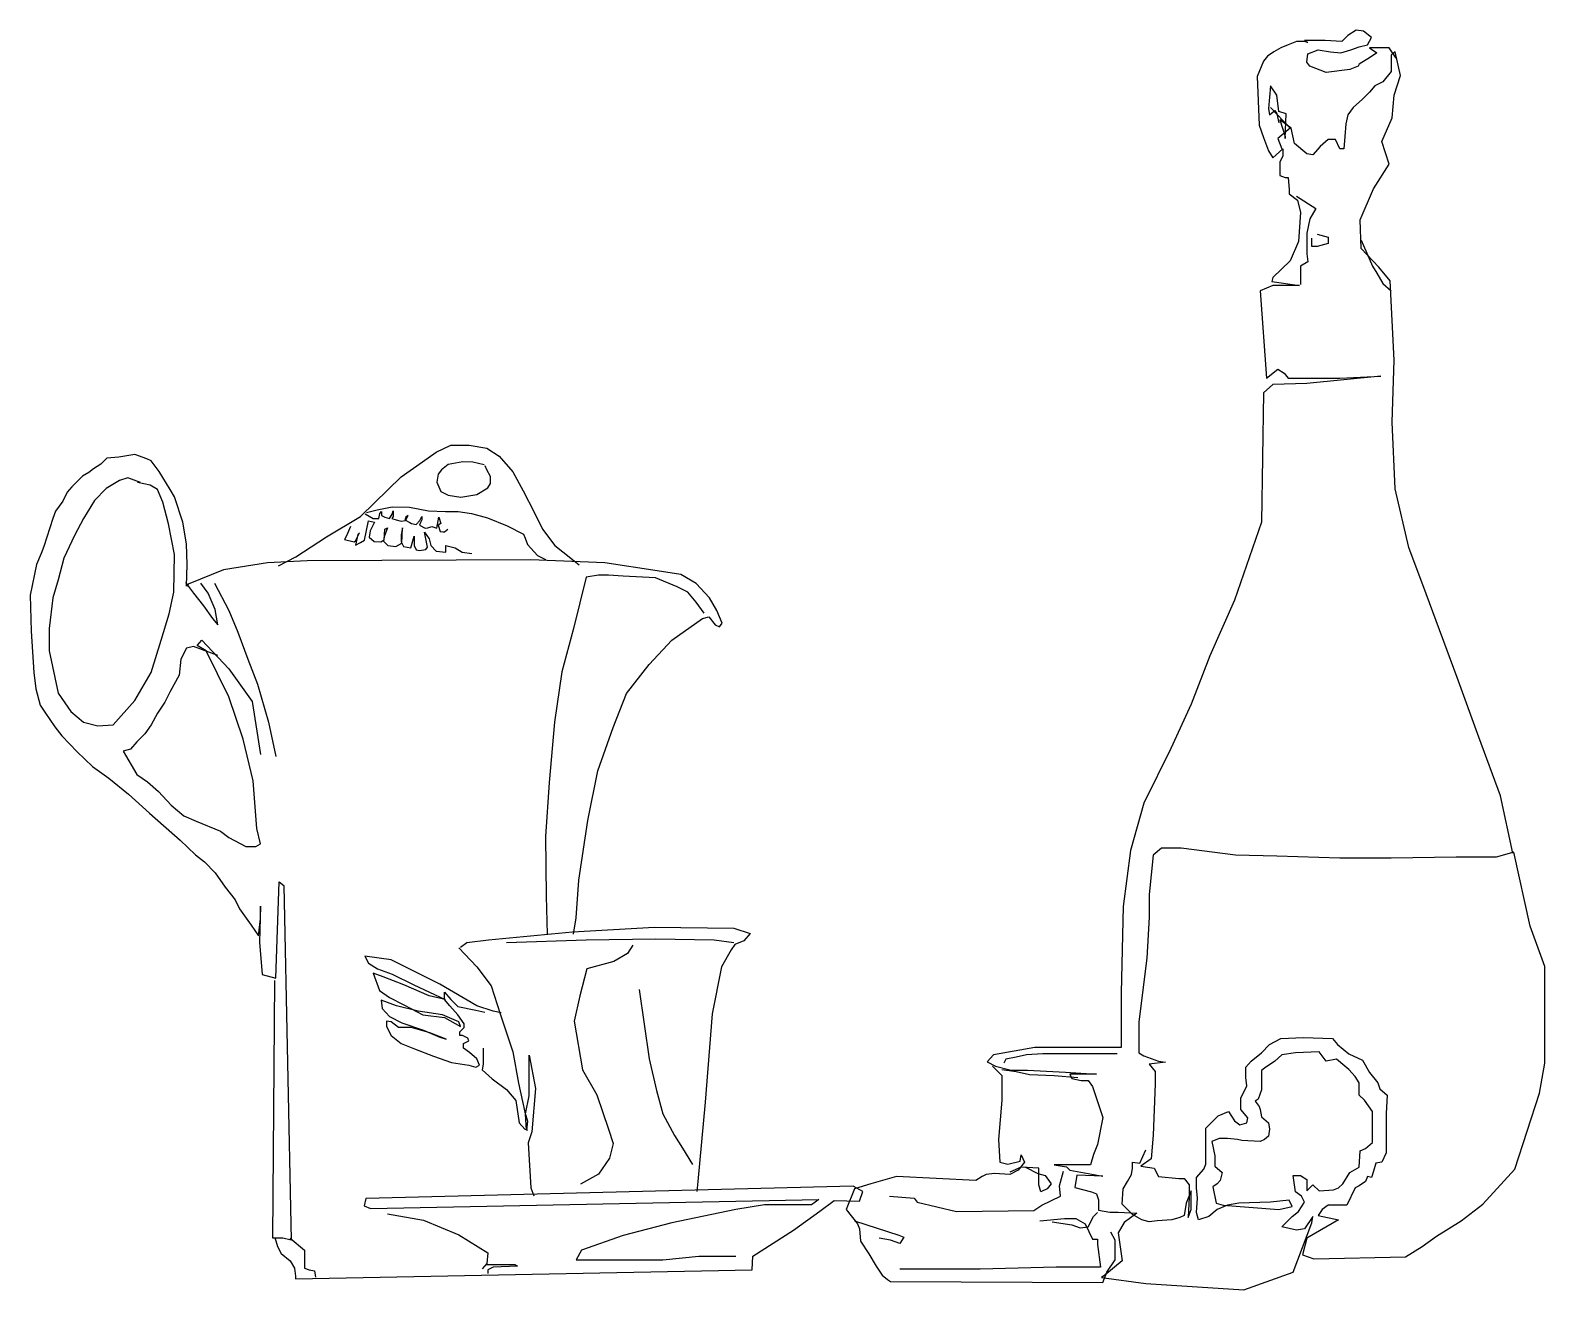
# Model space of a CAD drawing. Header units: millimetres. Extents: x 351279 to 387190, y -1289537 to -1277077.
# Drawn here: x 377453.5 to 377813.6, y -1286366.9 to -1286067.4 of the extents above; entities that cross this region are included whole.
import ezdxf

# ---------------------------------------------------------------- set-up
doc = ezdxf.new("R2010")
doc.units = ezdxf.units.MM
doc.header["$LTSCALE"] = 20
doc.styles.get("Standard").update_dxf_attribs({"font": 'SimSun.ttf', "height": 85})

# ---------------------------------------------------------------- blocks, each defined once
blk = doc.blocks.new('A$C043A45AD')
at = {"color": 8}
for points in [[(130.83, 292.91), (129.12, 295.36), (124.46, 295.36), (126.18, 294.13), (124.71, 293.16), (122.01, 291.44), (121.77, 290.95), (119.81, 290.22), (114.17, 289.48), (110.25, 290.95), (109.52, 291.93), (109.76, 293.89), (112.21, 294.87), (115.15, 294.38), (117.6, 294.13), (120.05, 294.87), (122.01, 295.6), (123.98, 296.09), (124.95, 297.81), (122.99, 299.28), (121.28, 299.52), (119.32, 298.3), (117.85, 296.83), (113.93, 297.07), (109.03, 297.07), (109.76, 296.58), (109.03, 296.83), (107.07, 296.83), (105.11, 296.09), (103.39, 295.36), (101.68, 294.38), (100.21, 293.4), (99.23, 292.18), (97.76, 288.5), (98.25, 276.99), (99.23, 274.06), (100.45, 270.87), (101.43, 269.16), (103.88, 271.36), (103.88, 269.65), (103.15, 268.18), (103.15, 265), (104.37, 264.51), (105.11, 264.51), (105.35, 261.57), (105.35, 260.59), (107.31, 259.12), (108.05, 256.18), (107.56, 249.32), (105.6, 244.67), (101.43, 240.75), (101.19, 239.77), (107.8, 238.79), (101.43, 238.79), (98.49, 237.57), (99.96, 216.76), (102.66, 218.96), (104.13, 217.98), (105.11, 216.76), (117.36, 216.76), (127.16, 217.25), (109.52, 215.53), (101.43, 215.29), (99.23, 213.33), (98.74, 182.57), (92.37, 163.96), (86.49, 150.74), (82.08, 139.23), (77.18, 128.7), (70.81, 115.72), (67.62, 104.46), (65.91, 91.14), (65.42, 70.57), (65.42, 57.59), (58.07, 57.59), (44.84, 57.59), (35.04, 55.88), (33.57, 54.17), (35.53, 53.18), (39.2, 52.21), (43.12, 52.21), (52.19, 51.72), (59.54, 51.23), (53.17, 51.23), (53.66, 50.25), (55.86, 49.76), (57.58, 49.76), (58.56, 48.29), (61.01, 40.94), (59.78, 34.57), (58.8, 32.13), (58.07, 29.68), (51.21, 29.68), (49.49, 29.68), (52.43, 29.19), (53.17, 28.45), (61.01, 26.98), (54.88, 27.23), (54.39, 24.29), (58.31, 23.31), (59.54, 22.82), (60.03, 21.35), (60.03, 18.9), (62.72, 18.41), (64.68, 18.41), (69.09, 18.17), (66.15, 15.96), (64.68, 13.52), (65.66, 6.86), (61.5, 3.43), (60.76, 2.94), (71.3, 1.47), (94.57, 0), (106.33, 4.16), (110.74, 15.92), (110.99, 17.39), (109.03, 14.45), (107.07, 14.2), (103.64, 14.94), (106.09, 17.39), (107.56, 18.61), (109.03, 20.81), (108.29, 22.28), (106.82, 23.26), (106.33, 27.18), (108.05, 27.18), (109.52, 26.2), (109.52, 24.98), (109.52, 23.51), (110.99, 24.98), (112.46, 23.51), (115.89, 23.75), (117.11, 24.24), (118.09, 25.22), (119.81, 27.91), (122.01, 29.14), (122.26, 33.06), (123.48, 33.55), (125.2, 35.02), (125.2, 42.36), (123.24, 45.06), (122.01, 46.28), (122.01, 49.22), (121.03, 50.69), (119.56, 52.4), (118.58, 53.14), (116.62, 54.85), (114.17, 54.36), (112.46, 56.56), (106.82, 56.32), (103.64, 55.83), (101.92, 54.36), (99.47, 52.65), (98.74, 52.16), (98.74, 50.2), (98.74, 47.5), (98, 45.3), (97.27, 44.81), (98.25, 43.59), (98.49, 42.85), (98.74, 41.14), (100.45, 39.67), (100.7, 38.2), (100.45, 36.49), (99.47, 35.75), (98.49, 35.26), (94.08, 35.51), (93.1, 35.75), (90.65, 36), (88.69, 36), (86.98, 35.26), (87.71, 31.83), (87.71, 29.38), (89.43, 27.91), (88.94, 25.96), (88.2, 25.22), (87.22, 24.49), (87.96, 20.57), (89.67, 20.08), (102.9, 19.1), (106.09, 19.83), (105.35, 21.3), (100.94, 20.81), (93.35, 20.57), (90.65, 20.08), (88.2, 19.1), (86.24, 17.39), (83.79, 16.65), (83.3, 18.37), (83.55, 21.79), (83.3, 24.24), (83.3, 26.69), (85.02, 28.65), (85.51, 29.87), (85.51, 32.57), (85.51, 38.44), (88.45, 41.38), (90.9, 42.36), (92.37, 40.16), (93.59, 39.18), (95.31, 39.67), (95.55, 40.89), (93.84, 42.85), (93.84, 45.55), (95.31, 48.48), (95.06, 50.44), (95.06, 52.89), (96.29, 54.36), (98.74, 56.32), (100.7, 58.28), (103.39, 59.75), (108.78, 59.99), (115.64, 59.75), (116.87, 58.28), (119.56, 56.08), (122.75, 54.61), (124.46, 51.67), (126.42, 49.22), (126.91, 47.75), (128.63, 46.28), (128.38, 41.87), (128.38, 32.57), (127.4, 30.36), (125.93, 30.12), (125.44, 28.16), (124.95, 26.69), (123.98, 26.94), (123.48, 25.71), (122.01, 24.73), (121.03, 24.24), (119.07, 20.08), (114.66, 20.08), (113.19, 19.1), (112.21, 17.63), (117.11, 16.65), (109.52, 12.24), (108.54, 8.33), (111.23, 7.35), (133.04, 7.84), (136.96, 10.28), (140.39, 12.73), (146.27, 16.41), (151.42, 20.32), (159.01, 28.65), (164.89, 46.77), (166.12, 53.87), (166.12, 76.89), (162.69, 86.44), (158.77, 104.07), (154.6, 102.85), (145.04, 102.85), (129.61, 102.6), (117.36, 102.6), (102.41, 103.09), (92.61, 103.34), (79.63, 105.05), (74.97, 105.05), (73.01, 103.34), (72.03, 94.03), (72.03, 88.64), (71.54, 78.85), (69.58, 63.67), (69.58, 60.24), (69.58, 56.32), (70.81, 55.59), (74.24, 54.36), (75.95, 54.12), (72.03, 53.63), (73.5, 51.91), (73.5, 48.97), (73.01, 36.73), (72.52, 31.1), (70.07, 29.38), (73.26, 28.89), (74.24, 26.94), (79.14, 26.45), (80.36, 26.45), (81.59, 24.98), (81.59, 22.04), (81.34, 17.14), (82.08, 19.1), (82.08, 23.51), (80.85, 20.57), (80.36, 17.63), (79.38, 17.14), (77.42, 16.65), (73.99, 16.41), (72.03, 16.16), (70.32, 16.65), (68.11, 17.88), (67.13, 18.86), (65.66, 20.32), (65.91, 24), (66.89, 25.71), (67.87, 27.43), (68.11, 28.89), (68.11, 30.36), (69.83, 30.12), (71.3, 33.3)], [(158.52, 103.82), (155.58, 117.46), (150.44, 131.42), (145.29, 145.62), (137.94, 165.46), (133.77, 176.48), (130.59, 190.43), (129.85, 206.35), (130.34, 221.04), (129.36, 239.9), (126.67, 243.2), (122.5, 247.61), (122.26, 254.47), (125.44, 261.81), (129.12, 267.69), (127.4, 273.08), (129.85, 278.71), (130.34, 284.1), (131.82, 288.75), (130.59, 294.38), (129.61, 293.64), (129.61, 289.73), (127.65, 287.28), (125.69, 286.3), (124.46, 284.83), (122.75, 283.12), (120.54, 281.16), (119.32, 279.44), (118.83, 277.24), (118.58, 274.3), (118.34, 271.36), (117.36, 271.36), (116.38, 273.57), (114.66, 273.57), (112.7, 271.85), (110.99, 269.89), (109.52, 270.14), (106.58, 272.59), (105.84, 276.26), (103.15, 278.22), (104.37, 274.3), (104.37, 273.81), (104.62, 279.69), (102.9, 280.18), (102.41, 284.1), (100.94, 286.3), (100.45, 280.91), (100.7, 279.44), (101.92, 280.42), (102.41, 279.69), (102.9, 277.48)], [(100.94, 281.16), (105.6, 276.26), (102.66, 273.81), (103.64, 271.36)], [(107.07, 260.1), (111.72, 257.16), (110.25, 254.71), (109.52, 251.28), (109.52, 246.39), (109.76, 244.43), (108.05, 243.45), (108.05, 239.04)], [(111.97, 251.04), (114.66, 250.3), (114.66, 248.83), (111.97, 248.1), (110.74, 248.1), (110.74, 250.06)], [(122.5, 249.57), (125.2, 243.45), (126.18, 241.73), (127.65, 239.28), (129.61, 237.57)], [(64.44, 56.08), (59.78, 56.08), (52.92, 56.08), (46.8, 56.08), (42.88, 55.83), (40.43, 55.34), (37.98, 54.85), (37.49, 53.87)], [(34.79, 53.14), (37, 50.93), (37, 48.98), (37, 45.06), (36.26, 35.75), (36.51, 30.37), (38.47, 29.88), (41.41, 30.61), (41.65, 32.08), (42.39, 30.37), (40.92, 28.41), (38.96, 27.43), (35.28, 27.67), (33.32, 27.43), (32.34, 26.94), (30.87, 25.96), (12.01, 26.94), (5.88, 25.22), (1.96, 24), (0, 19.1), (2.7, 15.67), (3.19, 14.45), (3.43, 11.51), (5.39, 8.57), (7.11, 5.63), (8.58, 3.43), (9.8, 2.45), (10.54, 1.96), (61.01, 1.72), (61.99, 4.16), (63.95, 7.1), (63.95, 11.75), (62.97, 13.71)], [(37, 52.4), (40.43, 51.91), (43.61, 51.18), (49.49, 50.93), (55.13, 50.44)], [(42.63, 29.14), (45.57, 27.67), (47.29, 27.18), (48.76, 25.22), (47.78, 24), (46.31, 23.26), (45.82, 24.98), (45.82, 28.9), (41.65, 29.14), (38.96, 27.92)], [(10.29, 22.28), (16.17, 21.79), (16.91, 20.81), (26.22, 18.61), (44.59, 18.86), (46.55, 20.08), (50.96, 22.28), (50.72, 24.73), (51.7, 28.16)], [(49, 16.16), (53.66, 15.43), (55.62, 14.69), (57.58, 14.94), (58.8, 17.39), (59.78, 18.37)], [(1.96, 16.41), (12.5, 12.98), (13.72, 12.49), (12.74, 11.02), (10.54, 11.75), (7.84, 12.24)], [(46.06, 16.41), (51.94, 16.9), (54.64, 16.9), (56.84, 15.67), (58.56, 12), (59.78, 12), (59.78, 10.77), (60.52, 5.39), (49.98, 5.39), (31.85, 4.9), (12.74, 4.9)]]:
    blk.add_lwpolyline(points, dxfattribs=at)
blk = doc.blocks.new('A$C11C16A63')
at = {"color": 8}
for points in [[(118.04, 339.18), (126.22, 343.37), (140.89, 353.01), (157.03, 362.64), (163.74, 369.14), (176.31, 381.5), (186.58, 388.62), (193.08, 393.23), (200, 396.58), (208.8, 396.58), (217.18, 395.11), (223.05, 391.34), (229.55, 383.8), (234.37, 374.79), (239.61, 364.74), (243.59, 356.57), (249.46, 348.82), (253.23, 345.89), (258.68, 341.49), (260.99, 339.6)], [(55.35, 390.01), (49.77, 392.16), (42.05, 390.87), (36.47, 390.44), (33.47, 387.44), (30.03, 385.3), (27.89, 383.58), (24.89, 381.86), (22.31, 379.29), (19.74, 376.72), (17.59, 374.15), (15.45, 369.86), (12.01, 365.14), (10.73, 361.71), (6.44, 348.42), (5.15, 344.99), (3, 339.84), (0, 325.26), (0.43, 308.11), (1.72, 288.38), (2.57, 280.66), (4.72, 272.94), (6.87, 269.51), (11.59, 262.65), (15.02, 258.36), (22.31, 250.64), (29.61, 243.78), (37.33, 238.21), (46.77, 230.49), (56.64, 221.48), (71.22, 208.62), (78.52, 201.76), (82.81, 198.33), (87.96, 193.18), (92.68, 186.32), (97.4, 180.32), (99.54, 176.03), (105.12, 168.31), (108.55, 163.17), (109.41, 171.31), (109.41, 177.32), (108.98, 160.16), (110.27, 144.73), (116.71, 143.01), (118.42, 188.89), (120.57, 187.18), (124, 18.44), (120.14, 19.3), (118.42, 19.3), (115.42, 19.3), (116.28, 141.94)], [(258.3, 163.98), (259.58, 171.7), (260.87, 189.71), (265.16, 218.01), (269.88, 241.6), (277.17, 262.18), (283.61, 278.48), (294.34, 292.2), (305.06, 303.78), (319.65, 314.07), (322.66, 314.93), (325.66, 311.07), (327.8, 310.21), (329.09, 311.92), (326.52, 317.93), (323.08, 323.93), (316.65, 330.79), (309.35, 335.08), (298.2, 336.8), (273.31, 340.65), (238.13, 341.94), (131.72, 341.51), (112.84, 340.65), (91.82, 337.22), (75.09, 330.36), (74.23, 329.51), (74.66, 339.8), (74.23, 349.66), (72.51, 359.95), (68.65, 371.96), (66.51, 375.39), (61.36, 384.01), (57.49, 389.15), (55.35, 390.01)], [(215.92, 387.15), (210.47, 388.41), (205.65, 388.62), (198.74, 387.36), (195.59, 384.85), (193.92, 382.75), (193.29, 378.98), (195.17, 374.58), (198.74, 372.7), (204.82, 371.86), (212.36, 373.12), (217.6, 376.26), (218.86, 378.35), (218.86, 381.71), (217.18, 384.85), (216.34, 386.73)], [(52.35, 378.86), (46.34, 381.01), (42.48, 379.72), (36.04, 375.86), (30.46, 370.29), (25.32, 361.71), (21.02, 353.56), (15.88, 342.84), (13.3, 332.55), (10.73, 323.97), (9.01, 309.39), (9.01, 298.67), (13.3, 278.52), (19.31, 269.94), (25.32, 264.8), (32.18, 263.08), (39.47, 263.51), (49.77, 275.09), (57.49, 288.38), (62.21, 303.82), (66.08, 316.25), (68.22, 326.55), (68.65, 344.56), (65.65, 359.14), (63.07, 369.43), (60.5, 375.43), (57.07, 377.58), (51.06, 378.86)], [(152.21, 357.83), (150.32, 353.43), (149.48, 351.75), (154.09, 350.49), (154.72, 351.12), (156.61, 354.89), (155.77, 354.06), (154.72, 349.03), (157.03, 350.29), (158.92, 351.33), (160.8, 360.55), (163.74, 359.92), (161.64, 355.73), (161.22, 352.8), (163.53, 350.7), (166.67, 350.49), (168.35, 351.54), (168.56, 356.57), (169.81, 357.2), (168.35, 353.01), (167.93, 350.91), (170.02, 348.82), (173.8, 348.4), (176.73, 349.87), (176.94, 357.2), (176.31, 353.85), (176.31, 350.49), (177.57, 348.4), (179.25, 347.98), (180.92, 347.77), (182.18, 352.17), (182.6, 353.22), (182.6, 348.82), (183.44, 346.72), (185.11, 346.51), (188.05, 346.93), (188.89, 347.98), (187.42, 355.1), (189.73, 351.96), (190.56, 348.82), (193.08, 346.1), (197.69, 345.68), (197.69, 348.82), (202.09, 347.77), (205.44, 345.68), (210.06, 345.05)], [(159.33, 363.9), (163.11, 361.6), (165.83, 361.6), (166.25, 364.11), (167.09, 364.95), (167.09, 363.06), (168.56, 362.23), (170.86, 361.6), (172.12, 363.69), (172.54, 365.37), (172.54, 362.64), (171.91, 361.6), (174.01, 360.97), (176.31, 360.34), (178.41, 360.76), (179.67, 363.06), (178.62, 362.23), (178.2, 360.97), (180.5, 359.71), (181.34, 359.29), (183.44, 358.87), (185.32, 360.76), (186.16, 362.64), (186.16, 360.97), (185.53, 359.71), (185.11, 358.45), (187.84, 356.99), (189.1, 357.2), (190.98, 357.83), (193.29, 356.99), (194.34, 362.23), (195.17, 359.29), (193.92, 358.45), (194.96, 355.52), (196.22, 355.31), (197.06, 355.31), (198.53, 356.57)], [(159.96, 364.53), (164.99, 365.79), (172.12, 367.25), (180.29, 367.04), (189.31, 365.37), (197.48, 364.95), (203.56, 364.95), (209.85, 364.11), (217.39, 362.02), (226.82, 358.24), (234.58, 354.26), (235.42, 352.38), (236.46, 349.24), (241.28, 344), (245.06, 342.12)], [(320.51, 316.68), (316.65, 321.83), (312.79, 326.55), (307.64, 329.12), (297.34, 333.41), (281.89, 334.26), (275.03, 334.69), (270.31, 334.69), (264.3, 333.84), (258.3, 309.39), (252.72, 288.81), (249.29, 264.8), (246.71, 236.07), (245, 210.34), (245.42, 182.03), (245.85, 164.02)], [(73.8, 331.26), (77.66, 326.12), (82.38, 320.11), (86.67, 314.11), (89.24, 311.11), (87.96, 318.4), (84.52, 326.12), (81.09, 330.83)], [(87.53, 330.83), (94.39, 317.97), (98.68, 307.68), (103.4, 294.81), (108.12, 282.81), (113.27, 264.8), (116.71, 248.5)], [(89.24, 296.53), (77.66, 300.82), (74.23, 299.96), (71.65, 294.81), (70.8, 287.09), (66.51, 279.38), (63.93, 274.23), (60.5, 269.08), (57.49, 263.51), (54.49, 259.22), (50.63, 255.36), (47.63, 251.93), (44.19, 251.07), (50.63, 239.92), (55.78, 236.49), (60.93, 231.78), (66.93, 225.34), (72.94, 220.2), (78.95, 217.63), (90.53, 212.91), (94.39, 209.91), (102.55, 205.62), (107.27, 205.62), (109.41, 206.91), (107.7, 214.19), (105.98, 236.92), (101.26, 256.65), (94.39, 276.8), (83.67, 298.67), (79.38, 301.25), (81.52, 303.82), (94.39, 290.1), (105.55, 274.66), (109.41, 249.36)], [(204.66, 157.81), (207.67, 159.95), (217.96, 161.24), (257.87, 165.1), (296.91, 167.24), (334.67, 166.81), (342.39, 164.24), (339.39, 160.81), (335.1, 159.09), (333.38, 156.52), (328.66, 148.37), (324.37, 126.07), (320.94, 84.05), (317.51, 46.31), (317.08, 41.6)], [(226.54, 159.95), (264.3, 161.24), (297.34, 161.67), (325.23, 161.24), (334.67, 159.95)], [(286.61, 158.66), (284.04, 154.8), (277.6, 150.95), (264.73, 147.52), (261.3, 134.65), (258.72, 122.64), (262.59, 99.49), (269.45, 87.48), (275.03, 71.18), (277.17, 64.32), (275.46, 57.46), (270.31, 49.74), (261.73, 45.03)], [(223.97, 126.5), (220.11, 127.36), (212.39, 129.93), (194.79, 140.23), (171.62, 151.8), (159.18, 153.52), (160.9, 150.09), (165.19, 147.52), (172.05, 144.94), (182.35, 139.8), (197.37, 132.94), (189.65, 134.65), (177.63, 139.8), (167.76, 143.66), (163.04, 145.37), (166.05, 137.22), (170.77, 133.79), (177.63, 130.36), (186.64, 125.64), (196.94, 124.36), (204.66, 120.07), (203.81, 122.21), (196.08, 125.64), (184.5, 127.36), (174.2, 129.93), (166.91, 132.51), (167.33, 128.65), (170.77, 124.79), (176.77, 121.79), (187.07, 118.36), (194.79, 114.93), (197.8, 114.07), (190.07, 117.07), (181.06, 119.64), (175.06, 119.64), (171.62, 122.21), (169.48, 122.64), (169.48, 120.07), (171.62, 115.78), (176.34, 111.92), (182.78, 109.35), (191.79, 105.92), (200.37, 102.92), (208.53, 101.63), (211.96, 100.77), (213.67, 101.63), (212.39, 104.63), (208.95, 107.63), (205.95, 109.78), (205.95, 111.92), (208.53, 113.21), (208.1, 114.5), (205.52, 115.78), (204.23, 115.78), (204.23, 117.5), (206.38, 119.64), (206.38, 121.36), (203.38, 125.64), (199.51, 129.93), (196.94, 132.94), (196.94, 136.37), (199.94, 132.94), (203.38, 129.5), (211.96, 127.79), (216.25, 126.93)], [(203.81, 157.38), (212.39, 148.37), (219.25, 139.37), (223.54, 126.07), (229.55, 108.06), (232.12, 93.05), (235.13, 79.33), (236.41, 75.04), (235.98, 70.76), (235.56, 78.48), (237.27, 87.05), (237.27, 106.35), (240.28, 90.48), (238.56, 69.9), (236.84, 64.75), (238.13, 43.31), (239.42, 39.45)], [(289.62, 137.65), (294.34, 104.63), (297.77, 89.62), (300.77, 78.48), (306.35, 68.18), (310.21, 62.18), (314.93, 54.46)], [(215.39, 109.78), (215.39, 102.06), (214.96, 99.49), (219.68, 95.2), (226.54, 90.05), (230.84, 84.91), (232.55, 74.19), (235.13, 71.18), (236.41, 70.76)], [(116.28, 19.73), (117.56, 15.44), (119.28, 12.01), (123.57, 8.58), (125.71, 5.15), (126.14, 1.29), (126.14, 0), (343.25, 4.29), (343.68, 10.72), (362.99, 23.16), (375.43, 32.16), (382.3, 37.31), (394.31, 36.88), (396.03, 41.6), (391.31, 44.17), (159.61, 38.17), (158.75, 34.73), (161.76, 33.45), (375, 37.74), (371.57, 35.16), (349.26, 35.16), (335.53, 33.02), (305.06, 26.59), (281.89, 20.58), (262.16, 13.72), (259.58, 9.01), (300.77, 9.01), (317.94, 10.72), (335.53, 10.72)], [(169.91, 30.88), (187.07, 27.87), (203.81, 21.01), (217.53, 12.44), (217.11, 7.29), (214.96, 4.72)], [(123.57, 19.3), (130.43, 13.72), (130.43, 9.43), (130.43, 5.15), (132.58, 4.29), (135.15, 3.86), (135.58, 0.86)], [(216.68, 6.86), (230.41, 6.86), (231.69, 6), (220.11, 5.57), (217.53, 4.29), (217.53, 2.57)]]:
    blk.add_lwpolyline(points, dxfattribs=at)
blk = doc.blocks.new('_G38VVJ')
at = {"color": 8}
blk.add_blockref('A$C043A45AD', (3.46, -8.77), dxfattribs=at)
at = {"color": 8, "xscale": 0.5, "yscale": 0.5, "zscale": 0.5}
blk.add_blockref('A$C11C16A63', (-190.55, -6.19), dxfattribs=at)
at = {"flags": 9}
for tag in ['XSIZE', 'YSIZE']:
    blk.add_attdef(tag, (0, 0), '', height=0.5, dxfattribs=at)

msp = doc.modelspace()

# ---------------------------------------------------------------- block references
msp.add_blockref('_G38VVJ', (377644.072, -1286358.153))

doc.saveas('drawing.dxf')
